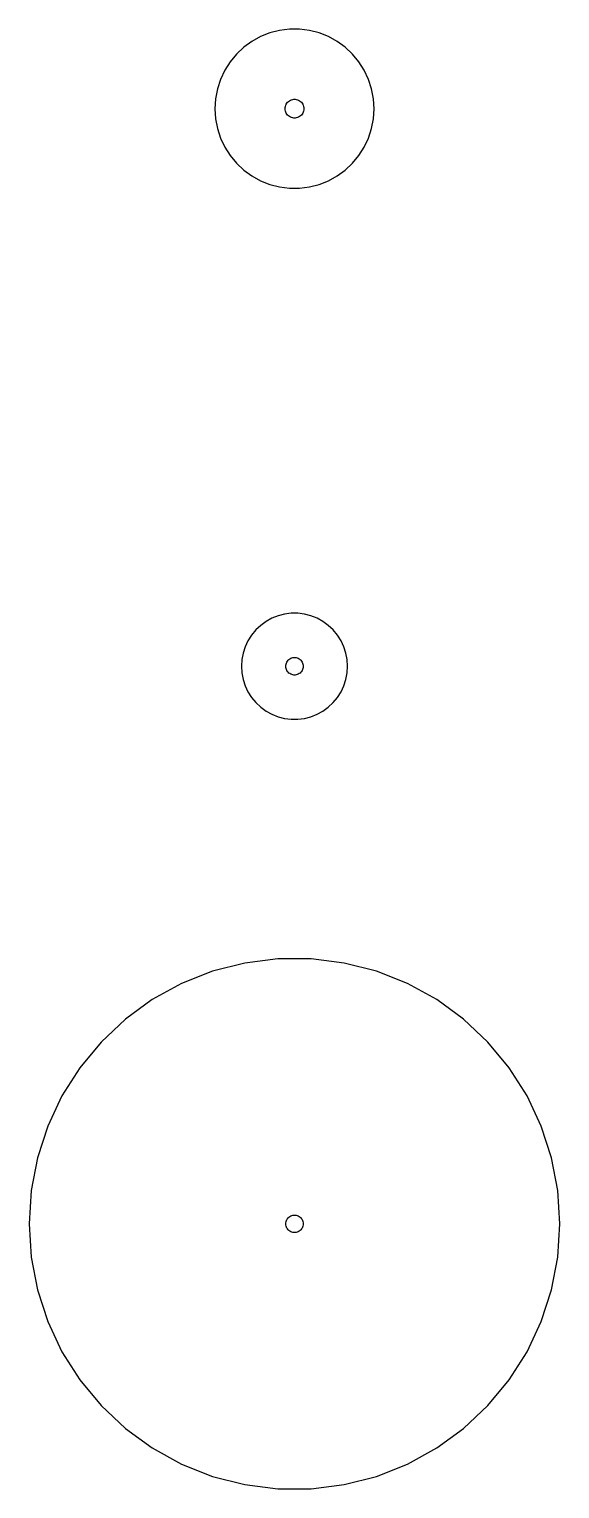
# Model space of a CAD drawing. Header units: metres. Extents: x -50 to 50, y -50 to 225.
import ezdxf

# ---------------------------------------------------------------- set-up
doc = ezdxf.new("R2010")
doc.units = ezdxf.units.M

msp = doc.modelspace()

# ---------------------------------------------------------------- linework, layer by layer
for p, q in [((-8.0374, 222.665), (-9.56136, 221.558)), ((-6.38669, 223.572), (-8.0374, 222.665)), ((-4.63525, 224.266), (-6.38669, 223.572)), ((-2.81071, 224.734), (-4.63525, 224.266)), ((-0.941849, 224.97), (-2.81071, 224.734)), ((0.941849, 224.97), (-0.941849, 224.97)), ((2.81071, 224.734), (0.941849, 224.97)), ((4.63525, 224.266), (2.81071, 224.734)), ((6.38669, 223.572), (4.63525, 224.266)), ((8.0374, 222.665), (6.38669, 223.572)), ((9.56136, 221.558), (8.0374, 222.665)), ((-10.9345, 220.268), (-12.1353, 218.817)), ((-9.56136, 221.558), (-10.9345, 220.268)), ((10.9345, 220.268), (9.56136, 221.558)), ((12.1353, 218.817), (10.9345, 220.268)), ((-13.1446, 217.226), (-13.9466, 215.522)), ((-12.1353, 218.817), (-13.1446, 217.226)), ((13.1446, 217.226), (12.1353, 218.817)), ((13.9466, 215.522), (13.1446, 217.226)), ((-13.9466, 215.522), (-14.5287, 213.73)), ((14.5287, 213.73), (13.9466, 215.522)), ((-14.8817, 211.88), (-15, 210)), ((-14.5287, 213.73), (-14.8817, 211.88)), ((-0.753876, 211.602), (-0.547134, 211.684)), ((-0.547134, 211.684), (-0.331772, 211.739)), ((-0.331772, 211.739), (-0.111176, 211.767)), ((-0.111176, 211.767), (0.111176, 211.767)), ((0.111176, 211.767), (0.331772, 211.739)), ((0.331772, 211.739), (0.547134, 211.684)), ((0.547134, 211.684), (0.753876, 211.602)), ((14.8817, 211.88), (14.5287, 213.73)), ((15, 210), (14.8817, 211.88)), ((-15, 210), (-14.8817, 208.12)), ((-1.77058, 210), (-1.75662, 210.222)), ((-1.75662, 209.778), (-1.77058, 210)), ((-1.75662, 210.222), (-1.71495, 210.44)), ((-1.71495, 209.56), (-1.75662, 209.778)), ((-1.71495, 210.44), (-1.64624, 210.652)), ((-1.64624, 209.348), (-1.71495, 209.56)), ((-1.64624, 210.652), (-1.55157, 210.853)), ((-1.55157, 209.147), (-1.64624, 209.348)), ((-1.55157, 210.853), (-1.43243, 211.041)), ((-1.43243, 208.959), (-1.55157, 209.147)), ((-1.43243, 211.041), (-1.2907, 211.212)), ((-1.2907, 208.788), (-1.43243, 208.959)), ((-1.2907, 211.212), (-1.1286, 211.364)), ((-1.1286, 211.364), (-0.948715, 211.495)), ((-0.948715, 211.495), (-0.753876, 211.602)), ((0.753876, 211.602), (0.948715, 211.495)), ((0.948715, 211.495), (1.1286, 211.364)), ((1.1286, 211.364), (1.2907, 211.212)), ((1.2907, 211.212), (1.43243, 211.041)), ((1.43243, 208.959), (1.2907, 208.788)), ((1.43243, 211.041), (1.55157, 210.853)), ((1.55157, 209.147), (1.43243, 208.959)), ((1.55157, 210.853), (1.64624, 210.652)), ((1.64624, 209.348), (1.55157, 209.147)), ((1.64624, 210.652), (1.71495, 210.44)), ((1.71495, 209.56), (1.64624, 209.348)), ((1.71495, 210.44), (1.75662, 210.222)), ((1.75662, 209.778), (1.71495, 209.56)), ((1.75662, 210.222), (1.77058, 210)), ((1.77058, 210), (1.75662, 209.778)), ((14.8817, 208.12), (15, 210)), ((-14.8817, 208.12), (-14.5287, 206.27)), ((-14.5287, 206.27), (-13.9466, 204.478)), ((-1.1286, 208.636), (-1.2907, 208.788)), ((-0.948715, 208.505), (-1.1286, 208.636)), ((-0.753876, 208.398), (-0.948715, 208.505)), ((-0.547134, 208.316), (-0.753876, 208.398)), ((-0.331772, 208.261), (-0.547134, 208.316)), ((-0.111176, 208.233), (-0.331772, 208.261)), ((0.111176, 208.233), (-0.111176, 208.233)), ((0.331772, 208.261), (0.111176, 208.233)), ((0.547134, 208.316), (0.331772, 208.261)), ((0.753876, 208.398), (0.547134, 208.316)), ((0.948715, 208.505), (0.753876, 208.398)), ((1.1286, 208.636), (0.948715, 208.505)), ((1.2907, 208.788), (1.1286, 208.636)), ((13.9466, 204.478), (14.5287, 206.27)), ((14.5287, 206.27), (14.8817, 208.12)), ((-13.9466, 204.478), (-13.1446, 202.774)), ((13.1446, 202.774), (13.9466, 204.478)), ((-13.1446, 202.774), (-12.1353, 201.183)), ((-12.1353, 201.183), (-10.9345, 199.732)), ((10.9345, 199.732), (12.1353, 201.183)), ((12.1353, 201.183), (13.1446, 202.774)), ((-10.9345, 199.732), (-9.56136, 198.442)), ((-9.56136, 198.442), (-8.0374, 197.335)), ((8.0374, 197.335), (9.56136, 198.442)), ((9.56136, 198.442), (10.9345, 199.732)), ((-8.0374, 197.335), (-6.38669, 196.428)), ((-6.38669, 196.428), (-4.63525, 195.734)), ((-4.63525, 195.734), (-2.81071, 195.266)), ((-2.81071, 195.266), (-0.941849, 195.03)), ((0.941849, 195.03), (2.81071, 195.266)), ((2.81071, 195.266), (4.63525, 195.734)), ((4.63525, 195.734), (6.38669, 196.428)), ((6.38669, 196.428), (8.0374, 197.335)), ((-0.941849, 195.03), (0.941849, 195.03)), ((-6.37424, 112.705), (-7.28967, 111.845)), ((-5.35826, 113.443), (-6.37424, 112.705)), ((-4.25778, 114.048), (-5.35826, 113.443)), ((-3.09016, 114.511), (-4.25778, 114.048)), ((-1.87381, 114.823), (-3.09016, 114.511)), ((-0.627899, 114.98), (-1.87381, 114.823)), ((0.627899, 114.98), (-0.627899, 114.98)), ((1.87381, 114.823), (0.627899, 114.98)), ((3.09016, 114.511), (1.87381, 114.823)), ((4.25778, 114.048), (3.09016, 114.511)), ((5.35826, 113.443), (4.25778, 114.048)), ((6.37424, 112.705), (5.35826, 113.443)), ((7.28967, 111.845), (6.37424, 112.705)), ((-8.09016, 110.878), (-8.76306, 109.818)), ((-7.28967, 111.845), (-8.09016, 110.878)), ((8.09016, 110.878), (7.28967, 111.845)), ((8.76306, 109.818), (8.09016, 110.878)), ((-9.68582, 107.487), (-9.92114, 106.253)), ((-9.29776, 108.681), (-9.68582, 107.487)), ((-8.76306, 109.818), (-9.29776, 108.681)), ((9.29776, 108.681), (8.76306, 109.818)), ((9.68582, 107.487), (9.29776, 108.681)), ((9.92114, 106.253), (9.68582, 107.487)), ((-9.92114, 106.253), (-10, 105)), ((-10, 105), (-9.92114, 103.747)), ((-1.64999, 105), (-1.63698, 105.207)), ((-1.63698, 104.793), (-1.64999, 105)), ((-1.63698, 105.207), (-1.59816, 105.41)), ((-1.59816, 104.59), (-1.63698, 104.793)), ((-1.59816, 105.41), (-1.53412, 105.607)), ((-1.53412, 104.393), (-1.59816, 104.59)), ((-1.53412, 105.607), (-1.44589, 105.795)), ((-1.44589, 105.795), (-1.33487, 105.97)), ((-1.33487, 105.97), (-1.20279, 106.13)), ((-1.20279, 106.13), (-1.05174, 106.271)), ((-1.05174, 106.271), (-0.884109, 106.393)), ((-0.884109, 106.393), (-0.70253, 106.493)), ((-0.70253, 106.493), (-0.509872, 106.569)), ((-0.509872, 106.569), (-0.309174, 106.621)), ((-0.309174, 106.621), (-0.103592, 106.647)), ((-0.103592, 106.647), (0.103592, 106.647)), ((0.103592, 106.647), (0.309174, 106.621)), ((0.309174, 106.621), (0.509872, 106.569)), ((0.509872, 106.569), (0.70253, 106.493)), ((0.70253, 106.493), (0.884109, 106.393)), ((0.884109, 106.393), (1.05174, 106.271)), ((1.05174, 106.271), (1.20279, 106.13)), ((1.20279, 106.13), (1.33487, 105.97)), ((1.33487, 105.97), (1.44589, 105.795)), ((1.44589, 105.795), (1.53412, 105.607)), ((1.53412, 105.607), (1.59816, 105.41)), ((1.59816, 104.59), (1.53412, 104.393)), ((1.59816, 105.41), (1.63698, 105.207)), ((1.63698, 104.793), (1.59816, 104.59)), ((1.63698, 105.207), (1.64999, 105)), ((1.64999, 105), (1.63698, 104.793)), ((10, 105), (9.92114, 106.253)), ((9.92114, 103.747), (10, 105)), ((-9.92114, 103.747), (-9.68582, 102.513)), ((-9.68582, 102.513), (-9.29776, 101.319)), ((-1.44589, 104.205), (-1.53412, 104.393)), ((-1.33487, 104.03), (-1.44589, 104.205)), ((-1.20279, 103.87), (-1.33487, 104.03)), ((-1.05174, 103.729), (-1.20279, 103.87)), ((-0.884109, 103.607), (-1.05174, 103.729)), ((-0.70253, 103.507), (-0.884109, 103.607)), ((-0.509872, 103.431), (-0.70253, 103.507)), ((-0.309174, 103.379), (-0.509872, 103.431)), ((-0.103592, 103.353), (-0.309174, 103.379)), ((0.103592, 103.353), (-0.103592, 103.353)), ((0.309174, 103.379), (0.103592, 103.353)), ((0.509872, 103.431), (0.309174, 103.379)), ((0.70253, 103.507), (0.509872, 103.431)), ((0.884109, 103.607), (0.70253, 103.507)), ((1.05174, 103.729), (0.884109, 103.607)), ((1.20279, 103.87), (1.05174, 103.729)), ((1.33487, 104.03), (1.20279, 103.87)), ((1.44589, 104.205), (1.33487, 104.03)), ((1.53412, 104.393), (1.44589, 104.205)), ((9.29776, 101.319), (9.68582, 102.513)), ((9.68582, 102.513), (9.92114, 103.747)), ((-9.29776, 101.319), (-8.76306, 100.182)), ((-8.76306, 100.182), (-8.09016, 99.1222)), ((-8.09016, 99.1222), (-7.28967, 98.1545)), ((7.28967, 98.1545), (8.09016, 99.1222)), ((8.09016, 99.1222), (8.76306, 100.182)), ((8.76306, 100.182), (9.29776, 101.319)), ((-7.28967, 98.1545), (-6.37424, 97.2949)), ((-6.37424, 97.2949), (-5.35826, 96.5567)), ((-5.35826, 96.5567), (-4.25778, 95.9517)), ((4.25778, 95.9517), (5.35826, 96.5567)), ((5.35826, 96.5567), (6.37424, 97.2949)), ((6.37424, 97.2949), (7.28967, 98.1545)), ((-4.25778, 95.9517), (-3.09016, 95.4894)), ((-3.09016, 95.4894), (-1.87381, 95.1771)), ((-1.87381, 95.1771), (-0.627899, 95.0197)), ((-0.627899, 95.0197), (0.627899, 95.0197)), ((0.627899, 95.0197), (1.87381, 95.1771)), ((1.87381, 95.1771), (3.09016, 95.4894)), ((3.09016, 95.4894), (4.25778, 95.9517)), ((-3.13951, 49.9013), (-9.36906, 49.1143)), ((3.13951, 49.9013), (-3.13951, 49.9013)), ((9.36906, 49.1143), (3.13951, 49.9013)), ((-15.4508, 47.5528), (-21.289, 45.2413)), ((-9.36906, 49.1143), (-15.4508, 47.5528)), ((15.4508, 47.5528), (9.36906, 49.1143)), ((21.289, 45.2413), (15.4508, 47.5528)), ((-21.289, 45.2413), (-26.7913, 42.2164)), ((26.7913, 42.2164), (21.289, 45.2413)), ((-26.7913, 42.2164), (-31.8712, 38.5257)), ((31.8712, 38.5257), (26.7913, 42.2164)), ((-31.8712, 38.5257), (-36.4484, 34.2274)), ((36.4484, 34.2274), (31.8712, 38.5257)), ((-36.4484, 34.2274), (-40.4509, 29.3893)), ((40.4509, 29.3893), (36.4484, 34.2274)), ((-40.4509, 29.3893), (-43.8153, 24.0877)), ((43.8153, 24.0877), (40.4509, 29.3893)), ((-43.8153, 24.0877), (-46.4888, 18.4062)), ((46.4888, 18.4062), (43.8153, 24.0877)), ((-46.4888, 18.4062), (-48.4292, 12.4345)), ((48.4292, 12.4345), (46.4888, 18.4062)), ((-48.4292, 12.4345), (-49.6057, 6.26665)), ((49.6057, 6.26665), (48.4292, 12.4345)), ((-49.6057, 6.26665), (-50, 0)), ((50, 0), (49.6057, 6.26665)), ((-50, 0), (-49.6057, -6.26665)), ((-1.64999, 0), (-1.63698, 0.206787)), ((-1.63698, -0.206787), (-1.64999, 0)), ((-1.63698, 0.206787), (-1.59816, 0.410324)), ((-1.59816, 0.410324), (-1.53412, 0.607391)), ((-1.53412, 0.607391), (-1.44589, 0.794891)), ((-1.44589, 0.794891), (-1.33487, 0.969833)), ((-1.33487, 0.969833), (-1.20279, 1.1295)), ((-1.20279, 1.1295), (-1.05174, 1.27133)), ((-1.05174, 1.27133), (-0.884109, 1.39313)), ((-0.884109, 1.39313), (-0.70253, 1.49295)), ((-0.70253, 1.49295), (-0.509872, 1.56923)), ((-0.509872, 1.56923), (-0.309174, 1.62077)), ((-0.309174, 1.62077), (-0.103592, 1.64674)), ((-0.103592, 1.64674), (0.103592, 1.64674)), ((0.103592, 1.64674), (0.309174, 1.62077)), ((0.309174, 1.62077), (0.509872, 1.56923)), ((0.509872, 1.56923), (0.70253, 1.49295)), ((0.70253, 1.49295), (0.884109, 1.39313)), ((0.884109, 1.39313), (1.05174, 1.27133)), ((1.05174, 1.27133), (1.20279, 1.1295)), ((1.20279, 1.1295), (1.33487, 0.969833)), ((1.33487, 0.969833), (1.44589, 0.794891)), ((1.44589, 0.794891), (1.53412, 0.607391)), ((1.53412, 0.607391), (1.59816, 0.410324)), ((1.59816, 0.410324), (1.63698, 0.206787)), ((1.63698, 0.206787), (1.64999, 0)), ((1.64999, 0), (1.63698, -0.206787)), ((49.6057, -6.26665), (50, 0)), ((-1.59816, -0.410324), (-1.63698, -0.206787)), ((-1.53412, -0.607391), (-1.59816, -0.410324)), ((-1.44589, -0.794891), (-1.53412, -0.607391)), ((-1.33487, -0.969833), (-1.44589, -0.794891)), ((-1.20279, -1.1295), (-1.33487, -0.969833)), ((-1.05174, -1.27133), (-1.20279, -1.1295)), ((-0.884109, -1.39313), (-1.05174, -1.27133)), ((-0.70253, -1.49295), (-0.884109, -1.39313)), ((-0.509872, -1.56923), (-0.70253, -1.49295)), ((-0.309174, -1.62077), (-0.509872, -1.56923)), ((-0.103592, -1.64674), (-0.309174, -1.62077)), ((0.103592, -1.64674), (-0.103592, -1.64674)), ((0.309174, -1.62077), (0.103592, -1.64674)), ((0.509872, -1.56923), (0.309174, -1.62077)), ((0.70253, -1.49295), (0.509872, -1.56923)), ((0.884109, -1.39313), (0.70253, -1.49295)), ((1.05174, -1.27133), (0.884109, -1.39313)), ((1.20279, -1.1295), (1.05174, -1.27133)), ((1.33487, -0.969833), (1.20279, -1.1295)), ((1.44589, -0.794891), (1.33487, -0.969833)), ((1.53412, -0.607391), (1.44589, -0.794891)), ((1.59816, -0.410324), (1.53412, -0.607391)), ((1.63698, -0.206787), (1.59816, -0.410324)), ((-49.6057, -6.26665), (-48.4292, -12.4345)), ((48.4292, -12.4345), (49.6057, -6.26665)), ((-48.4292, -12.4345), (-46.4888, -18.4062)), ((46.4888, -18.4062), (48.4292, -12.4345)), ((-46.4888, -18.4062), (-43.8153, -24.0877)), ((43.8153, -24.0877), (46.4888, -18.4062)), ((-43.8153, -24.0877), (-40.4509, -29.3893)), ((40.4509, -29.3893), (43.8153, -24.0877)), ((-40.4509, -29.3893), (-36.4484, -34.2274)), ((36.4484, -34.2274), (40.4509, -29.3893)), ((-36.4484, -34.2274), (-31.8712, -38.5257)), ((31.8712, -38.5257), (36.4484, -34.2274)), ((-31.8712, -38.5257), (-26.7913, -42.2164)), ((26.7913, -42.2164), (31.8712, -38.5257)), ((-26.7913, -42.2164), (-21.289, -45.2413)), ((21.289, -45.2413), (26.7913, -42.2164)), ((-21.289, -45.2413), (-15.4508, -47.5528)), ((15.4508, -47.5528), (21.289, -45.2413)), ((-15.4508, -47.5528), (-9.36906, -49.1143)), ((-9.36906, -49.1143), (-3.13951, -49.9013)), ((3.13951, -49.9013), (9.36906, -49.1143)), ((9.36906, -49.1143), (15.4508, -47.5528)), ((-3.13951, -49.9013), (3.13951, -49.9013))]:
    msp.add_line(p, q)

doc.saveas('drawing.dxf')
